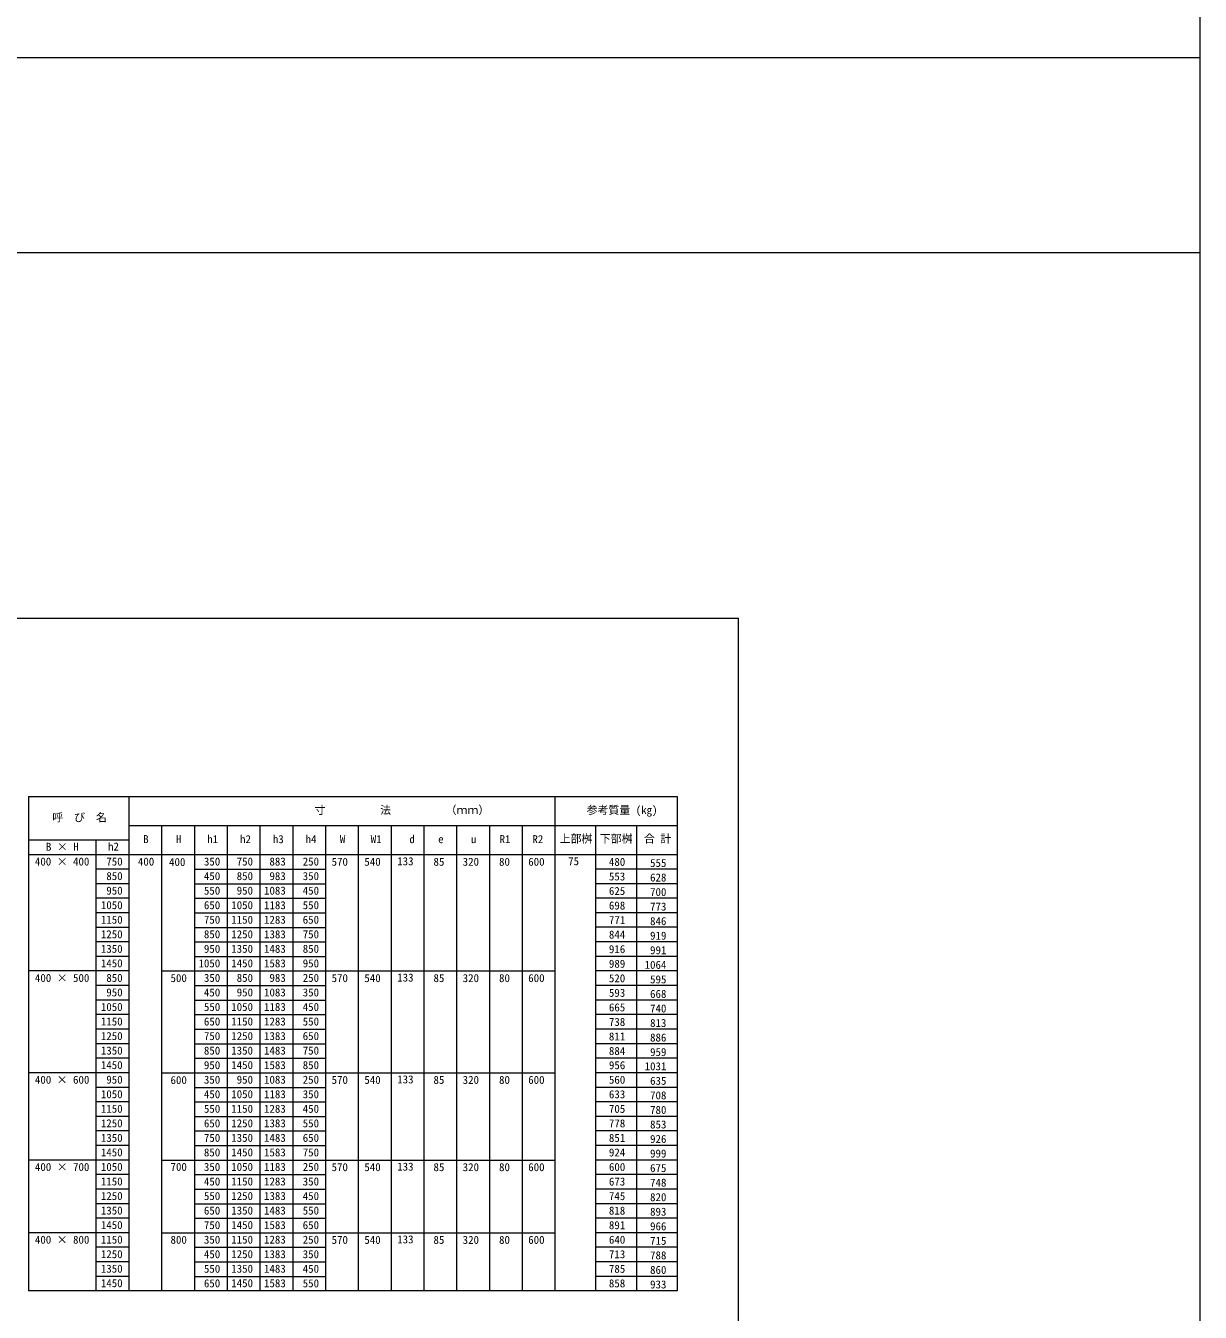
# Model space of a CAD drawing. Units: millimetres, scale not verified. Extents: x 50430 to 75195, y 72432 to 91573.
# Drawn here: x 69622 to 75195, y 76448 to 82553 of the extents above; entities that cross this region are included whole.
import ezdxf
from ezdxf.enums import TextEntityAlignment as Align

# ---------------------------------------------------------------- set-up
doc = ezdxf.new("R2010")
doc.units = ezdxf.units.MM
doc.header["$LTSCALE"] = 25
doc.layers.add('0_2', color=7, linetype='Continuous', lineweight=20)
doc.layers.add('枠', color=5, linetype='Continuous', lineweight=20)
doc.styles.add('ＭＳ ゴシック', font='')
doc.styles.get('ＭＳ ゴシック').set_extended_font_data('MS Gothic')

msp = doc.modelspace()

# ---------------------------------------------------------------- linework, layer by layer
at = {"layer": '0_2'}
for p, q in [((69634.61, 78895.28), (72712.61, 78895.28)), ((69634.61, 78895.28), (69634.61, 76548.73)), ((70110.92, 78895.28), (70110.92, 76548.73)), ((72132.61, 78895.28), (72132.61, 76548.73)), ((72712.61, 78895.28), (72712.61, 76548.73)), ((70110.92, 78757.3), (72712.61, 78757.3)), ((70266.44, 78757.3), (70266.44, 76548.73)), ((70421.96, 78757.3), (70421.96, 76548.73)), ((70577.48, 78757.3), (70577.48, 76548.73)), ((70733, 78757.3), (70733, 76548.73)), ((70888.47, 78757.3), (70888.47, 76548.73)), ((71043.93, 78757.3), (71043.93, 76548.73)), ((71199.51, 78757.3), (71199.51, 76548.73)), ((71355.02, 78757.3), (71355.02, 76548.73)), ((71510.54, 78757.3), (71510.54, 76548.73)), ((71666.05, 78757.3), (71666.05, 76548.73)), ((71821.57, 78757.3), (71821.57, 76548.73)), ((71977.09, 78757.3), (71977.09, 76548.73)), ((72325.95, 78757.3), (72325.95, 76548.73)), ((72519.28, 78757.3), (72519.28, 76548.73)), ((70110.92, 78688.18), (69634.61, 78688.18)), ((69955.12, 78688.18), (69955.12, 76548.73)), ((69634.61, 78619.06), (72557.09, 78619.06)), ((70421.96, 78619.06), (70888.47, 78619.06)), ((72325.95, 78619.06), (72712.61, 78619.06)), ((70110.92, 78550), (69955.12, 78550)), ((70421.96, 78550), (71043.93, 78550)), ((72712.61, 78550.26), (72325.95, 78550.26)), ((70110.92, 78481), (69955.12, 78481)), ((70421.96, 78481), (71043.93, 78481)), ((72712.61, 78481.26), (72325.95, 78481.26)), ((70110.92, 78412), (69955.12, 78412)), ((70421.96, 78412), (71043.93, 78412)), ((72712.61, 78412.26), (72325.95, 78412.26)), ((70110.92, 78343), (69955.12, 78343)), ((70421.96, 78343), (71043.93, 78343)), ((72712.61, 78343.26), (72325.95, 78343.26)), ((70110.92, 78274), (69955.12, 78274)), ((70421.96, 78274), (71043.93, 78274)), ((72712.61, 78274.26), (72325.95, 78274.26)), ((70110.92, 78205), (69955.12, 78205)), ((70421.96, 78205), (71043.93, 78205)), ((72712.61, 78205.26), (72325.95, 78205.26)), ((70110.92, 78136), (69955.12, 78136)), ((70421.96, 78136), (71043.93, 78136)), ((72712.61, 78136.26), (72325.95, 78136.26)), ((70110.92, 78067.26), (69634.61, 78067.26)), ((70110.92, 78067), (69634.61, 78067)), ((70266.44, 78067), (72132.61, 78067)), ((70421.96, 78067.26), (70577.48, 78067.26)), ((72712.61, 78067), (72325.95, 78067)), ((70110.92, 77997.93), (69955.12, 77997.93)), ((70421.96, 77997.93), (71043.93, 77997.93)), ((72712.61, 77997.93), (72325.95, 77997.93)), ((70110.92, 77928.93), (69955.12, 77928.93)), ((70421.96, 77928.93), (71043.93, 77928.93)), ((72712.61, 77928.93), (72325.95, 77928.93)), ((70110.92, 77859.93), (69955.12, 77859.93)), ((70421.96, 77859.93), (71043.93, 77859.93)), ((72712.61, 77859.93), (72325.95, 77859.93)), ((70110.92, 77790.93), (69955.12, 77790.93)), ((70421.96, 77790.93), (71043.93, 77790.93)), ((72712.61, 77790.93), (72325.95, 77790.93)), ((70110.92, 77721.93), (69955.12, 77721.93)), ((70421.96, 77721.93), (71043.93, 77721.93)), ((72712.61, 77721.93), (72325.95, 77721.93)), ((70110.92, 77652.93), (69955.12, 77652.93)), ((70421.96, 77652.93), (71043.93, 77652.93)), ((72712.61, 77652.93), (72325.95, 77652.93)), ((70110.92, 77583.93), (69634.61, 77583.93)), ((70110.92, 77583.93), (69634.61, 77583.93)), ((70266.44, 77583.93), (72132.61, 77583.93)), ((72712.61, 77583.93), (72325.95, 77583.93)), ((72712.61, 77583.93), (72325.95, 77583.93)), ((70110.92, 77514.86), (69955.12, 77514.86)), ((70421.96, 77514.86), (71043.93, 77514.86)), ((72712.61, 77514.86), (72325.95, 77514.86)), ((70110.92, 77445.86), (69955.12, 77445.86)), ((70421.96, 77445.86), (71043.93, 77445.86)), ((72712.61, 77445.86), (72325.95, 77445.86)), ((70110.92, 77376.86), (69955.12, 77376.86)), ((70421.96, 77376.86), (71043.93, 77376.86)), ((72712.61, 77376.86), (72325.95, 77376.86)), ((70110.92, 77307.86), (69955.12, 77307.86)), ((70421.96, 77307.86), (71043.93, 77307.86)), ((72712.61, 77307.86), (72325.95, 77307.86)), ((70110.92, 77238.86), (69955.12, 77238.86)), ((70421.96, 77238.86), (71043.93, 77238.86)), ((72712.61, 77238.86), (72325.95, 77238.86)), ((70110.92, 77169.86), (69634.61, 77169.86)), ((70110.92, 77169.86), (69634.61, 77169.86)), ((70266.44, 77169.86), (72132.61, 77169.86)), ((70421.96, 77169.86), (70577.48, 77169.86)), ((72712.61, 77169.86), (72325.95, 77169.86)), ((72712.61, 77169.86), (72325.95, 77169.86)), ((70110.92, 77100.8), (69955.12, 77100.8)), ((70421.96, 77100.8), (71043.93, 77100.8)), ((72712.61, 77100.8), (72325.95, 77100.8)), ((70110.92, 77031.8), (69955.12, 77031.8)), ((70421.96, 77031.8), (71043.93, 77031.8)), ((72712.61, 77031.8), (72325.95, 77031.8)), ((70110.92, 76962.8), (69955.12, 76962.8)), ((70421.96, 76962.8), (71043.93, 76962.8)), ((72712.61, 76962.8), (72325.95, 76962.8)), ((70110.92, 76893.8), (69955.12, 76893.8)), ((70421.96, 76893.8), (71043.93, 76893.8)), ((72712.61, 76893.8), (72325.95, 76893.8)), ((70110.92, 76824.8), (69634.61, 76824.8)), ((70110.92, 76824.8), (69634.61, 76824.8)), ((70266.44, 76824.8), (72132.61, 76824.8)), ((72712.61, 76824.8), (72325.95, 76824.8)), ((72712.61, 76824.8), (72325.95, 76824.8)), ((70110.92, 76755.8), (69955.12, 76755.8)), ((70421.96, 76755.8), (71043.93, 76755.8)), ((72712.61, 76755.8), (72325.95, 76755.8)), ((70110.92, 76686.8), (69955.12, 76686.8)), ((70421.96, 76686.8), (71043.93, 76686.8)), ((72712.61, 76686.8), (72325.95, 76686.8)), ((70110.92, 76617.8), (69955.12, 76617.8)), ((70421.96, 76617.8), (71043.93, 76617.8)), ((72712.61, 76617.8), (72325.95, 76617.8)), ((72712.61, 76548.73), (69634.61, 76548.73))]:
    msp.add_line(p, q, dxfattribs=at)
at = {"layer": '枠'}
for p, q in [((75194.99, 72431.67), (75194.99, 91572.96)), ((50429.88, 82402.52), (75194.99, 82402.52)), ((62812.44, 81475.94), (75194.99, 81475.94)), ((65003.72, 79741.8), (73003.72, 79741.8)), ((73003.72, 74227.51), (73003.72, 79741.8))]:
    msp.add_line(p, q, dxfattribs=at)

# ---------------------------------------------------------------- texts
at = {"layer": '0_2', "style": 'ＭＳ ゴシック'}
for s, p in [('呼\u3000び\u3000名', (69747.76, 78765.16)), ('寸\u3000\u3000\u3000\u3000\u3000法\u3000\u3000\u3000\u3000\u3000（ｍｍ）', (70992.4, 78800.2)), ('参考質量 (kg)', (72283.08, 78800.2)), ('B', (70179.15, 78662.23)), ('H', (70334.67, 78662.23)), ('h1', (70483.21, 78662.23)), ('h2', (70638.74, 78662.23)), ('h3', (70794.26, 78662.23)), ('h4', (70949.72, 78662.23)), ('W', (71112.22, 78662.23)), ('W1', (71258.58, 78662.23)), ('d', (71442.35, 78662.23)), ('e', (71578.77, 78662.23)), ('u', (71734.29, 78662.23)), ('R1', (71870.44, 78662.23)), ('R2', (72025.96, 78662.23)), ('上部桝', (72155.14, 78664.62)), ('下部桝', (72345.63, 78664.62)), ('合 計', (72555.54, 78664.62)), ('h2', (70012.47, 78627.02)), ('400 × 400', (69665.3, 78555.93)), (' 750', (69978.25, 78556)), ('400', (70153.97, 78555.62)), ('400', (70301.77, 78553.69)), (' 350', (70441.39, 78555.93)), (' 750', (70596.91, 78556)), (' 883', (70752.37, 78556)), ('570', (71073.01, 78554.96)), ('540', (71228.53, 78554.96)), ('133', (71384.46, 78557.35)), ('85', (71556.59, 78554.96)), ('320', (71695.08, 78554.96)), ('80', (71867.63, 78554.96)), ('600', (72006.12, 78554.96)), ('75', (72195.53, 78557.35)), ('480', (72388.96, 78554.35)), (' 850', (69978.25, 78487)), (' 450', (70441.39, 78486.93)), (' 850', (70596.91, 78487)), (' 983', (70752.37, 78487)), ('553', (72388.96, 78485.35)), (' 950', (69978.25, 78418)), (' 550', (70441.39, 78417.93)), (' 950', (70596.91, 78418)), ('1083', (70752.43, 78417.93)), ('625', (72388.96, 78416.35)), ('1050', (69978.25, 78349)), (' 650', (70441.39, 78348.93)), ('1050', (70596.91, 78349)), ('1183', (70752.43, 78348.93)), ('698', (72388.96, 78347.35)), ('1150', (69978.25, 78279.93)), (' 750', (70441.39, 78279.93)), ('1150', (70596.91, 78279.93)), ('1283', (70752.43, 78279.93)), ('771', (72388.96, 78278.35)), ('1250', (69978.25, 78210.93)), (' 850', (70441.39, 78210.93)), ('1250', (70596.91, 78210.93)), ('1383', (70752.43, 78210.93)), ('844', (72388.96, 78209.35)), ('1350', (69978.25, 78141.93)), (' 950', (70441.39, 78141.93)), ('1350', (70596.91, 78141.93)), ('1483', (70752.43, 78141.93)), ('916', (72388.96, 78140.35)), ('1450', (69978.25, 78073.19)), ('1050', (70441.39, 78072.93)), ('1450', (70596.91, 78073.19)), ('1583', (70752.43, 78072.93)), ('989', (72388.96, 78071.08)), ('400 × 500', (69665.3, 78003.6)), (' 850', (69978.25, 78004)), (' 500', (70282.96, 78003.02)), (' 350', (70441.39, 78003.86)), (' 850', (70596.91, 78004)), (' 983', (70752.37, 78004)), ('570', (71073.01, 78002.89)), ('540', (71228.53, 78002.89)), ('133', (71384.46, 78005.29)), ('85', (71556.59, 78002.89)), ('320', (71695.08, 78002.89)), ('80', (71867.63, 78002.89)), ('600', (72006.12, 78002.89)), ('520', (72388.96, 78002.02)), (' 950', (69978.25, 77935)), (' 450', (70441.39, 77934.86)), (' 950', (70596.91, 77935)), ('1083', (70752.43, 77934.93)), ('593', (72388.96, 77933.02)), ('1050', (69978.25, 77866)), (' 550', (70441.39, 77865.86)), ('1050', (70596.91, 77866)), ('1183', (70752.43, 77865.93)), ('665', (72388.96, 77864.02)), ('1150', (69978.25, 77796.93)), (' 650', (70441.39, 77796.86)), ('1150', (70596.91, 77796.93)), ('1283', (70752.43, 77796.93)), ('738', (72388.96, 77795.02)), ('1250', (69978.25, 77727.93)), (' 750', (70441.39, 77727.86)), ('1250', (70596.91, 77727.93)), ('1383', (70752.43, 77727.93)), ('811', (72388.96, 77726.02)), ('1350', (69978.25, 77658.93)), (' 850', (70441.39, 77658.86)), ('1350', (70596.91, 77658.93)), ('1483', (70752.43, 77658.93)), ('884', (72388.96, 77657.02)), ('1450', (69978.25, 77590.19)), (' 950', (70441.39, 77589.86)), ('1450', (70596.91, 77590.19)), ('1583', (70752.43, 77589.93)), ('956', (72388.96, 77589.6)), ('400 × 600', (69665.3, 77520.53)), (' 950', (69978.25, 77521)), (' 600', (70282.96, 77519.14)), (' 350', (70441.39, 77520.8)), (' 950', (70596.91, 77521)), ('1083', (70752.43, 77520.93)), ('570', (71073.01, 77519.82)), ('540', (71228.53, 77519.82)), ('133', (71384.46, 77522.22)), ('85', (71556.59, 77519.82)), ('320', (71695.08, 77519.82)), ('80', (71867.63, 77519.82)), ('600', (72006.12, 77519.82)), ('560', (72388.96, 77520.53)), ('1050', (69978.25, 77452)), (' 450', (70441.39, 77451.8)), ('1050', (70596.91, 77452)), ('1183', (70752.43, 77451.93)), ('633', (72388.96, 77451.53)), ('1150', (69978.25, 77382.93)), (' 550', (70441.39, 77382.8)), ('1150', (70596.91, 77382.93)), ('1283', (70752.43, 77382.93)), ('705', (72388.96, 77382.53)), ('1250', (69978.25, 77313.93)), (' 650', (70441.39, 77313.8)), ('1250', (70596.91, 77313.93)), ('1383', (70752.43, 77313.93)), ('778', (72388.96, 77313.53)), ('1350', (69978.25, 77244.93)), (' 750', (70441.39, 77244.8)), ('1350', (70596.91, 77244.93)), ('1483', (70752.43, 77244.93)), ('851', (72388.96, 77244.53)), ('1450', (69978.25, 77176.19)), (' 850', (70441.39, 77175.8)), ('1450', (70596.91, 77176.19)), ('1583', (70752.43, 77175.93)), ('924', (72388.96, 77175.53)), ('400 × 700', (69665.3, 77106.47)), ('1050', (69978.25, 77107)), (' 700', (70282.96, 77107.24)), (' 350', (70441.39, 77106.73)), ('1050', (70596.91, 77107)), ('1183', (70752.43, 77106.93)), ('570', (71073.01, 77105.76)), ('540', (71228.53, 77105.76)), ('133', (71384.46, 77108.15)), ('85', (71556.59, 77105.76)), ('320', (71695.08, 77105.76)), ('80', (71867.63, 77105.76)), ('600', (72006.12, 77105.76)), ('600', (72388.96, 77106.47)), ('1150', (69978.25, 77037.93)), (' 450', (70441.39, 77037.73)), ('1150', (70596.91, 77037.93)), ('1283', (70752.43, 77037.93)), ('673', (72388.96, 77037.47)), ('1250', (69978.25, 76968.93)), (' 550', (70441.39, 76968.73)), ('1250', (70596.91, 76968.93)), ('1383', (70752.43, 76968.93)), ('745', (72388.96, 76968.47)), ('1350', (69978.25, 76899.93)), (' 650', (70441.39, 76899.73)), ('1350', (70596.91, 76899.93)), ('1483', (70752.43, 76899.93)), ('818', (72388.96, 76899.47)), ('1450', (69978.25, 76831.19)), (' 750', (70441.39, 76830.73)), ('1450', (70596.91, 76831.19)), ('1583', (70752.43, 76830.93)), ('891', (72388.96, 76830.47)), ('400 × 800', (69665.3, 76761.47)), ('1150', (69978.25, 76761.93)), (' 800', (70282.96, 76761.26)), (' 350', (70441.39, 76761.66)), ('1150', (70596.91, 76761.93)), ('1283', (70752.43, 76761.93)), ('570', (71073.01, 76760.69)), ('540', (71228.53, 76760.69)), ('133', (71384.46, 76763.09)), ('85', (71556.59, 76760.69)), ('320', (71695.08, 76760.69)), ('80', (71867.63, 76760.69)), ('600', (72006.12, 76760.69)), ('640', (72388.96, 76761.47)), ('1250', (69978.25, 76692.93)), (' 450', (70441.39, 76692.66)), ('1250', (70596.91, 76692.93)), ('1383', (70752.43, 76692.93)), ('713', (72388.96, 76692.47)), ('1350', (69978.25, 76623.93)), (' 550', (70441.39, 76623.66)), ('1350', (70596.91, 76623.93)), ('1483', (70752.43, 76623.93)), ('785', (72388.96, 76623.47)), ('1450', (69978.25, 76555.19)), (' 650', (70441.39, 76554.66)), ('1450', (70596.91, 76555.19)), ('1583', (70752.43, 76554.93)), ('858', (72388.96, 76554.4))]:
    msp.add_text(s, height=37.98, dxfattribs=at).set_placement(p, align=Align.BOTTOM_LEFT)
msp.add_text('B × H', height=37.98, dxfattribs=at).set_placement((69795.3, 78625.82), align=Align.BOTTOM_CENTER)
for s, p in [('250', (71013.55, 78556)), ('350', (71013.55, 78487)), ('450', (71013.61, 78417.93)), ('550', (71013.61, 78348.93)), ('650', (71013.61, 78279.93)), ('750', (71013.61, 78210.93)), ('850', (71013.61, 78141.93)), ('950', (71013.61, 78072.93)), ('250', (71013.55, 78003.93)), ('350', (71013.55, 77934.93)), ('450', (71013.61, 77865.86)), ('550', (71013.61, 77796.86)), ('650', (71013.61, 77727.86)), ('750', (71013.61, 77658.86)), ('850', (71013.61, 77589.86)), ('250', (71013.55, 77520.86)), ('350', (71013.55, 77451.86)), ('450', (71013.61, 77382.8)), ('550', (71013.61, 77313.8)), ('650', (71013.61, 77244.8)), ('750', (71013.61, 77175.8)), ('250', (71013.55, 77106.8)), ('350', (71013.55, 77037.8)), ('450', (71013.61, 76968.73)), ('550', (71013.61, 76899.73)), ('650', (71013.61, 76830.73)), ('250', (71013.55, 76761.73)), ('350', (71013.55, 76692.73)), ('450', (71013.61, 76623.66)), ('550', (71013.61, 76554.66))]:
    msp.add_text(s, height=37.98, dxfattribs=at).set_placement(p, align=Align.BOTTOM_RIGHT)
for s, p in [('555', (72661.8, 78579.63)), ('628', (72661.8, 78510.63)), ('700', (72661.8, 78441.63)), ('773', (72661.8, 78372.63)), ('846', (72661.8, 78303.63)), ('919', (72661.8, 78234.63)), ('991', (72661.8, 78165.63)), ('1064', (72661.8, 78096.37)), ('595', (72661.8, 78027.3)), ('668', (72661.8, 77958.3)), ('740', (72661.8, 77889.3)), ('813', (72661.8, 77820.3)), ('886', (72661.8, 77751.3)), ('959', (72661.8, 77682.3)), ('1031', (72661.8, 77614.88)), ('635', (72661.8, 77545.82)), ('708', (72661.8, 77476.82)), ('780', (72661.8, 77407.82)), ('853', (72661.8, 77338.82)), ('926', (72661.8, 77269.82)), ('999', (72661.8, 77200.82)), ('675', (72661.8, 77131.75)), ('748', (72661.8, 77062.75)), ('820', (72661.8, 76993.75)), ('893', (72661.8, 76924.75)), ('966', (72661.8, 76855.75)), ('715', (72661.8, 76786.75)), ('788', (72661.8, 76717.75)), ('860', (72661.8, 76648.75)), ('933', (72661.8, 76579.68))]:
    msp.add_text(s, height=37.98, dxfattribs=at).set_placement(p, align=Align.MIDDLE_RIGHT)

doc.saveas('drawing.dxf')
